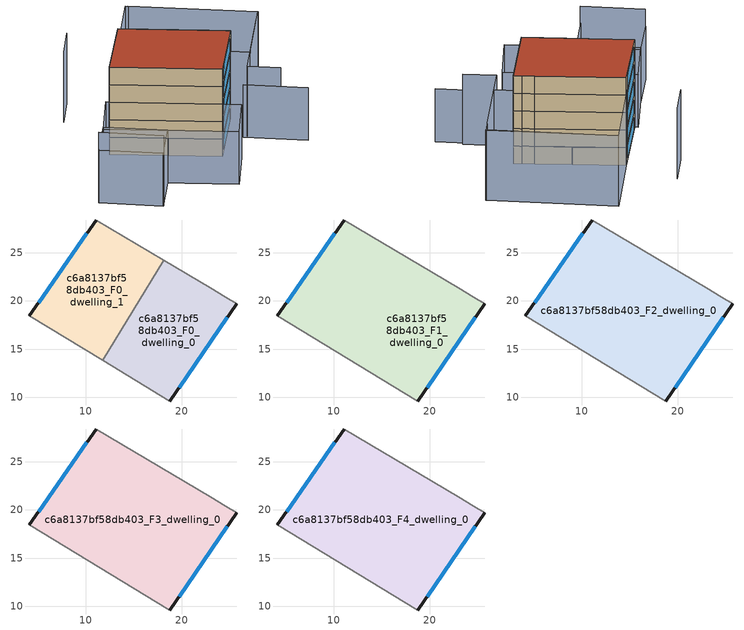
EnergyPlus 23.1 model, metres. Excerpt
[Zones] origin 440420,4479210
c6a8137bf58db403_F0_dwelling_0
 floor ground (EU_floor_Construction): 22.94,21.37 24.56,20.4 25.7,19.71 18.76,9.59 11.78,13.82 18.1,24.25 z0
 wall outside (EU_wall_Construction): 18.76,9.59 25.7,19.71 z0:3
 wall adiabatic (EU_wall_Construction): 25.7,19.71 24.56,20.4 22.94,21.37 18.1,24.25 / 11.78,13.82 18.76,9.59 z0:3
 wall to c6a8137bf58db403_F0_dwelling_1 (EU_wall_Construction): 18.1,24.25 11.78,13.82 z0:3
 window (EU_Window_Construction): 19.73,11 24.74,18.3 z0.42:2.58
c6a8137bf58db403_F0_dwelling_1
 floor ground (EU_floor_Construction): 18.1,24.25 11.78,13.82 4.13,18.46 11.07,28.42 z0
 wall outside (EU_wall_Construction): 11.07,28.42 4.13,18.46 z0:3
 wall adiabatic (EU_wall_Construction): 18.1,24.25 11.07,28.42 / 4.13,18.46 11.78,13.82 z0:3
 window (EU_Window_Construction): 10.11,27.04 5.1,19.84 z0.42:2.58
c6a8137bf58db403_F1_dwelling_0
 floor to c6a8137bf58db403_F0_dwelling_0 (EU_floor_Construction): 22.94,21.37 24.56,20.4 25.7,19.71 18.76,9.59 11.78,13.82 18.1,24.25 z3
 floor to c6a8137bf58db403_F0_dwelling_1 (EU_floor_Construction): 18.1,24.25 11.78,13.82 4.13,18.46 11.07,28.42 z3
 wall outside (EU_wall_Construction): 11.07,28.42 4.13,18.46 / 18.76,9.59 25.7,19.71 z3:6
 wall adiabatic (EU_wall_Construction): 4.13,18.46 18.76,9.59 / 25.7,19.71 24.56,20.4 22.94,21.37 11.07,28.42 z3:6
 window (EU_Window_Construction): 10.11,27.04 5.1,19.84 / 19.73,11 24.74,18.3 z3.42:5.58
c6a8137bf58db403_F2_dwelling_0
 floor to c6a8137bf58db403_F1_dwelling_0 (EU_floor_Construction): 22.94,21.37 24.56,20.4 25.7,19.71 18.76,9.59 4.13,18.46 11.07,28.42 z6
 wall outside (EU_wall_Construction): 11.07,28.42 4.13,18.46 / 18.76,9.59 25.7,19.71 z6:9
 wall adiabatic (EU_wall_Construction): 4.13,18.46 18.76,9.59 / 25.7,19.71 24.56,20.4 22.94,21.37 11.07,28.42 z6:9
 window (EU_Window_Construction): 10.11,27.04 5.1,19.84 / 19.73,11 24.74,18.3 z6.42:8.58
c6a8137bf58db403_F3_dwelling_0
 floor to c6a8137bf58db403_F2_dwelling_0 (EU_floor_Construction): 22.94,21.37 24.56,20.4 25.7,19.71 18.76,9.59 4.13,18.46 11.07,28.42 z9
 wall outside (EU_wall_Construction): 11.07,28.42 4.13,18.46 / 18.76,9.59 25.7,19.71 z9:12
 wall adiabatic (EU_wall_Construction): 4.13,18.46 18.76,9.59 / 25.7,19.71 24.56,20.4 22.94,21.37 11.07,28.42 z9:12
 window (EU_Window_Construction): 10.11,27.04 5.1,19.84 / 19.73,11 24.74,18.3 z9.42:11.58
c6a8137bf58db403_F4_dwelling_0
 floor to c6a8137bf58db403_F3_dwelling_0 (EU_floor_Construction): 22.94,21.37 24.56,20.4 25.7,19.71 18.76,9.59 4.13,18.46 11.07,28.42 z12
 wall outside (EU_wall_Construction): 11.07,28.42 4.13,18.46 / 18.76,9.59 25.7,19.71 z12:15
 wall adiabatic (EU_wall_Construction): 4.13,18.46 18.76,9.59 / 25.7,19.71 24.56,20.4 22.94,21.37 11.07,28.42 z12:15
 window (EU_Window_Construction): 10.11,27.04 5.1,19.84 / 19.73,11 24.74,18.3 z12.42:14.58
 roof outside (EU_roof_Construction): 18.76,9.59 25.7,19.71 24.56,20.4 22.94,21.37 11.07,28.42 4.13,18.46 z15
shading: 24.44,13.51 32.62,7.96 / 7.59,6.35 3.42,0.28 / 3.42,0.28 -4.63,5.8 / -4.63,5.8 -0.46,11.88 / -0.46,11.88 7.59,6.35 / 3.68,18.73 21.26,8.1 / 21.26,8.1 16.82,0.75 / 16.82,0.75 -0.77,11.38 / -0.77,11.38 3.68,18.73 z0:9; -4.54,5.94 3.57,0.27 / 29.39,10.66 25.16,13.52 / 25.16,13.52 33.58,25.99 / 6.36,35.72 3.05,30.76 / 34.92,27.82 18.54,38.91 / 18.26,39.1 34.88,27.9 / 34.88,27.9 27.69,17.23 / 27.69,17.23 11.07,28.43 / 11.07,28.43 18.26,39.1 z0:12
[Building]
EU S2 Campaign: North Axis=0; Terrain=City; Solar Distribution=FullExterior
[Site:Location]
Madrid: Latitude=40.5; Longitude=-3.5; Time Zone=1; Elevation=609
[SizingPeriod:WeatherFileDays]
AnnualSizingPeriod: Begin Month=1; Begin Day of Month=1; End Month=12; End Day of Month=31; Day of Week for Start Day=Monday; Use Weather File Daylight Saving Period=No; Use Weather File Rain and Snow Indicators=No
[MATERIAL]
EU_InternalMass_Material: Roughness=MediumRough; Thickness=0.1; Conductivity=1; Density=1800; Specific Heat=900; Thermal Absorptance=0.9; Solar Absorptance=0.7; Visible Absorptance=0.7
[MATERIAL:NOMASS] Roughness=MediumRough; Thermal Absorptance=0.9; Solar Absorptance=0.7; Visible Absorptance=0.7
Name | Thermal Resistance
EU_wall_NoMass | 1.60022
EU_roof_NoMass | 1.57597
EU_floor_NoMass | 0.470652
[WINDOWMATERIAL:SIMPLEGLAZINGSYSTEM]
EU_Window_SimpleGlazing: UFactor=3.28802; Solar Heat Gain Coefficient=0.85; Visible Transmittance=0.85
[CONSTRUCTION]
EU_wall_Construction: EU_wall_NoMass
EU_roof_Construction: EU_roof_NoMass
EU_floor_Construction: EU_floor_NoMass
EU_InternalMass_Construction: EU_InternalMass_Material
EU_Window_Construction: EU_Window_SimpleGlazing
[ZONE] Type=1; Multiplier=1; Ceiling Height=autocalculate; Floor Area=autocalculate; Part of Total Floor Area=Yes
Name | Volume
c6a8137bf58db403_F0_dwelling_0 | 312.068
c6a8137bf58db403_F1_dwelling_0 | 624.118
c6a8137bf58db403_F2_dwelling_0; c6a8137bf58db403_F3_dwelling_0; c6a8137bf58db403_F4_dwelling_0 | 624.124
c6a8137bf58db403_F0_dwelling_1 | 312.05
[INTERNALMASS] Construction=EU_InternalMass_Construction
Name | Zone or ZoneList | Surface Area
c6a8137bf58db403_F0_dwelling_0_EU_InternalMass | c6a8137bf58db403_F0_dwelling_0 | 104.02
c6a8137bf58db403_F0_dwelling_1_EU_InternalMass | c6a8137bf58db403_F0_dwelling_1 | 104.017
c6a8137bf58db403_F1_dwelling_0_EU_InternalMass | c6a8137bf58db403_F1_dwelling_0 | 208.041
c6a8137bf58db403_F2_dwelling_0_EU_InternalMass | c6a8137bf58db403_F2_dwelling_0 | 208.041
c6a8137bf58db403_F3_dwelling_0_EU_InternalMass | c6a8137bf58db403_F3_dwelling_0 | 208.041
c6a8137bf58db403_F4_dwelling_0_EU_InternalMass | c6a8137bf58db403_F4_dwelling_0 | 208.041
[OTHEREQUIPMENT] Fuel Type=Electricity; Design Level Calculation Method=Watts/Area; Power per Zone Floor Area=1; Fraction Latent=0; Fraction Radiant=0; Fraction Lost=0; Carbon Dioxide Generation Rate=0; EndUse Subcategory=EU_Step8_InternalGains
Name | Zone or ZoneList or Space or SpaceList | Schedule
EU_Step8_InternalGain_c6a8137bf58db403_F0_dwelling_0_f000 | c6a8137bf58db403_F0_dwelling_0 | EU_Step8_GainSchedule_c6a8137bf58db403_F0_dwelling_0_f000
EU_Step8_InternalGain_c6a8137bf58db403_F0_dwelling_1_f000 | c6a8137bf58db403_F0_dwelling_1 | EU_Step8_GainSchedule_c6a8137bf58db403_F0_dwelling_1_f000
EU_Step8_InternalGain_c6a8137bf58db403_F1_dwelling_0_f000 | c6a8137bf58db403_F1_dwelling_0 | EU_Step8_GainSchedule_c6a8137bf58db403_F1_dwelling_0_f000
EU_Step8_InternalGain_c6a8137bf58db403_F2_dwelling_0_f000 | c6a8137bf58db403_F2_dwelling_0 | EU_Step8_GainSchedule_c6a8137bf58db403_F2_dwelling_0_f000
EU_Step8_InternalGain_c6a8137bf58db403_F3_dwelling_0_f000 | c6a8137bf58db403_F3_dwelling_0 | EU_Step8_GainSchedule_c6a8137bf58db403_F3_dwelling_0_f000
EU_Step8_InternalGain_c6a8137bf58db403_F4_dwelling_0_f000 | c6a8137bf58db403_F4_dwelling_0 | EU_Step8_GainSchedule_c6a8137bf58db403_F4_dwelling_0_f000
[ZONEVENTILATION:DESIGNFLOWRATE] Schedule=EU_AlwaysOn; Design Flow Rate Calculation Method=AirChanges/Hour; Air Changes per Hour=0.480704; Ventilation Type=Natural; Fan Pressure Rise=0; Fan Total Efficiency=1; Constant Term Coefficient=1; Temperature Term Coefficient=0; Velocity Term Coefficient=0; Velocity Squared Term Coefficient=0; Minimum Indoor Temperature=-100; Maximum Indoor Temperature=100; Delta Temperature=-100; Minimum Outdoor Temperature=-100; Maximum Outdoor Temperature=100; Maximum Wind Speed=40
Name | Zone or ZoneList or Space or SpaceList
EU_ConstantAir_c6a8137bf58db403_F0_dwelling_0 | c6a8137bf58db403_F0_dwelling_0
EU_ConstantAir_c6a8137bf58db403_F0_dwelling_1 | c6a8137bf58db403_F0_dwelling_1
EU_ConstantAir_c6a8137bf58db403_F1_dwelling_0 | c6a8137bf58db403_F1_dwelling_0
EU_ConstantAir_c6a8137bf58db403_F2_dwelling_0 | c6a8137bf58db403_F2_dwelling_0
EU_ConstantAir_c6a8137bf58db403_F3_dwelling_0 | c6a8137bf58db403_F3_dwelling_0
EU_ConstantAir_c6a8137bf58db403_F4_dwelling_0 | c6a8137bf58db403_F4_dwelling_0
[HVACTEMPLATE:THERMOSTAT] Constant Heating Setpoint=20; Constant Cooling Setpoint=50
EU_HeatOnly_c6a8137bf58db403_F0_dwelling_0; EU_HeatOnly_c6a8137bf58db403_F0_dwelling_1; EU_HeatOnly_c6a8137bf58db403_F1_dwelling_0; EU_HeatOnly_c6a8137bf58db403_F2_dwelling_0; EU_HeatOnly_c6a8137bf58db403_F3_dwelling_0; EU_HeatOnly_c6a8137bf58db403_F4_dwelling_0
[HVACTEMPLATE:ZONE:IDEALLOADSAIRSYSTEM] System Availability Schedule=EU_AlwaysOn; Maximum Heating Supply Air Temperature=50; Minimum Cooling Supply Air Temperature=13; Maximum Heating Supply Air Humidity Ratio=0.0156; Minimum Cooling Supply Air Humidity Ratio=0.0077; Heating Limit=NoLimit; Cooling Limit=NoLimit; Heating Availability Schedule=EU_AlwaysOn; Cooling Availability Schedule=EU_CoolingOff; Dehumidification Control Type=ConstantSensibleHeatRatio; Cooling Sensible Heat Ratio=0.7; Dehumidification Setpoint=60; Humidification Control Type=None; Humidification Setpoint=30; Outdoor Air Method=None; Outdoor Air Flow Rate per Person=0.00944; Outdoor Air Flow Rate per Zone Floor Area=0; Outdoor Air Flow Rate per Zone=0; Demand Controlled Ventilation Type=None; Outdoor Air Economizer Type=NoEconomizer; Heat Recovery Type=None; Sensible Heat Recovery Effectiveness=0.7; Latent Heat Recovery Effectiveness=0.65
Name | Template Thermostat
c6a8137bf58db403_F0_dwelling_0 | EU_HeatOnly_c6a8137bf58db403_F0_dwelling_0
c6a8137bf58db403_F0_dwelling_1 | EU_HeatOnly_c6a8137bf58db403_F0_dwelling_1
c6a8137bf58db403_F1_dwelling_0 | EU_HeatOnly_c6a8137bf58db403_F1_dwelling_0
c6a8137bf58db403_F2_dwelling_0 | EU_HeatOnly_c6a8137bf58db403_F2_dwelling_0
c6a8137bf58db403_F3_dwelling_0 | EU_HeatOnly_c6a8137bf58db403_F3_dwelling_0
c6a8137bf58db403_F4_dwelling_0 | EU_HeatOnly_c6a8137bf58db403_F4_dwelling_0
[SIZING:ZONE] Zone Cooling Design Supply Air Temperature Input Method=SupplyAirTemperature; Zone Cooling Design Supply Air Temperature=13; Zone Heating Design Supply Air Temperature Input Method=SupplyAirTemperature; Zone Heating Design Supply Air Temperature=50; Zone Cooling Design Supply Air Humidity Ratio=0.008; Zone Heating Design Supply Air Humidity Ratio=0.008; Cooling Design Air Flow Method=DesignDay; Cooling Design Air Flow Rate=0; Cooling Minimum Air Flow per Zone Floor Area=0.000762; Cooling Minimum Air Flow=0; Cooling Minimum Air Flow Fraction=0.2; Heating Design Air Flow Method=DesignDay; Heating Design Air Flow Rate=0; Heating Maximum Air Flow per Zone Floor Area=0.002032; Heating Maximum Air Flow=0.141576; Heating Maximum Air Flow Fraction=0.3; Account for Dedicated Outdoor Air System=No; Dedicated Outdoor Air System Control Strategy=NeutralSupplyAir; Dedicated Outdoor Air Low Setpoint Temperature for Design=autosize; Dedicated Outdoor Air High Setpoint Temperature for Design=autosize; Zone Load Sizing Method=Sensible Load Only No Latent Load; Zone Latent Cooling Design Supply Air Humidity Ratio Input Method=HumidityRatioDifference; Zone Cooling Design Supply Air Humidity Ratio Difference=0.005; Zone Latent Heating Design Supply Air Humidity Ratio Input Method=HumidityRatioDifference; Zone Humidification Design Supply Air Humidity Ratio Difference=0.005
c6a8137bf58db403_F0_dwelling_0; c6a8137bf58db403_F0_dwelling_1; c6a8137bf58db403_F1_dwelling_0; c6a8137bf58db403_F2_dwelling_0; c6a8137bf58db403_F3_dwelling_0; c6a8137bf58db403_F4_dwelling_0
[SCHEDULE:CONSTANT]
Name | Hourly Value
EU_AlwaysOn | 1
EU_CoolingOff | 0
[SCHEDULE:FILE] Column Number=1; Rows to Skip at Top=0; Number of Hours of Data=8760; Column Separator=Comma; Interpolate to Timestep=No; Minutes per Item=60; Adjust Schedule for Daylight Savings=Yes
Name | File
EU_Step8_GainSchedule_c6a8137bf58db403_F0_dwelling_0_f000 | ../../schedules/c6a8137bf58db403/c6a8137bf58db403_F0_dwelling_0_f000_gain.csv
EU_Step8_GainSchedule_c6a8137bf58db403_F0_dwelling_1_f000 | ../../schedules/c6a8137bf58db403/c6a8137bf58db403_F0_dwelling_1_f000_gain.csv
EU_Step8_GainSchedule_c6a8137bf58db403_F1_dwelling_0_f000 | ../../schedules/c6a8137bf58db403/c6a8137bf58db403_F1_dwelling_0_f000_gain.csv
EU_Step8_GainSchedule_c6a8137bf58db403_F2_dwelling_0_f000 | ../../schedules/c6a8137bf58db403/c6a8137bf58db403_F2_dwelling_0_f000_gain.csv
EU_Step8_GainSchedule_c6a8137bf58db403_F3_dwelling_0_f000 | ../../schedules/c6a8137bf58db403/c6a8137bf58db403_F3_dwelling_0_f000_gain.csv
EU_Step8_GainSchedule_c6a8137bf58db403_F4_dwelling_0_f000 | ../../schedules/c6a8137bf58db403/c6a8137bf58db403_F4_dwelling_0_f000_gain.csv
